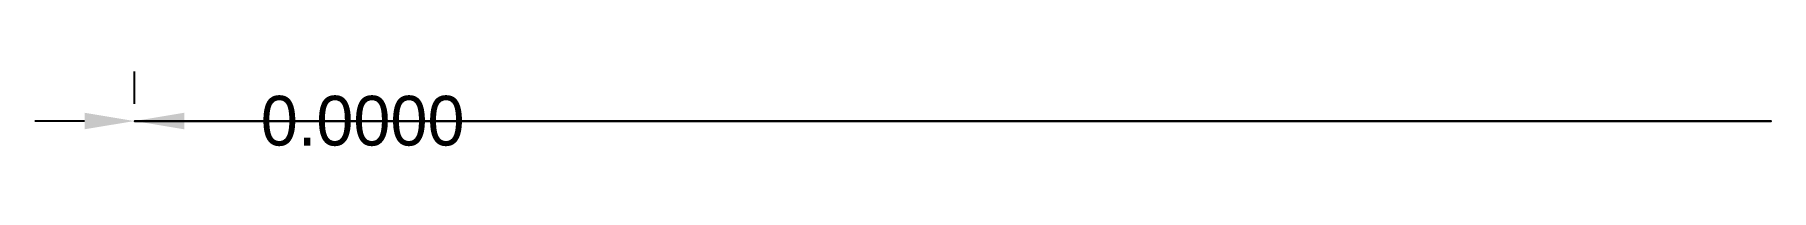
# Model space of a CAD drawing. Header units: inches. Extents: x -3.1 to 24.7, y -0.1 to 23.
# Drawn here: x -3.1 to 3.18, y -0.12 to 0.18 of the extents above.
import ezdxf

# ---------------------------------------------------------------- set-up
doc = ezdxf.new("R2010")
doc.units = ezdxf.units.IN
doc.header["$MEASUREMENT"] = 0
doc.dimstyles.get("Standard").update_dxf_attribs({"dimtxt": 0.18, "dimasz": 0.18, "dimexe": 0.18, "dimexo": 0.0625, "dimgap": 0.09, "dimtad": 0, "dimtih": 1, "dimtoh": 1, "dimdec": 4, "dimzin": 0, "dimdsep": 46, "dimtxsty": 'Standard', "dimcen": 0.09, "dimadec": 0, "dimazin": 0, "dimtfac": 1, "dimtdec": 4, "dimtofl": 0, "dimtmove": 0, "dimatfit": 3, "dimfxl": 1, "dimtolj": 1, "dimtzin": 0, "dimarcsym": 0})

# ---------------------------------------------------------------- blocks, each defined once
blk = doc.blocks.new('*D50')
at = {"color": 0, "lineweight": -2, "transparency": 16777216}
for p, q in [((-2.7399, 0.0625), (-2.7399, 0.18)), ((-2.7399, 0.0625), (-2.7399, 0.18)), ((-2.9199, 0), (-3.0999, 0)), ((-2.5599, 0), (-2.3799, 0))]:
    blk.add_line(p, q, dxfattribs=at)
at = {"color": 0, "transparency": 16777216}
for points in [[(-2.9199, 0.03), (-2.9199, -0.03), (-2.7399, 0)], [(-2.5599, 0.03), (-2.5599, -0.03), (-2.7399, 0)]]:
    blk.add_solid(points, dxfattribs=at)
at = {"layer": 'Defpoints', "color": 0, "transparency": 16777216}
for p in [(-2.7399, 0, 7.4877), (-2.7399, 0, 6.6908), (-2.7399, 0)]:
    blk.add_point(p, dxfattribs=at)
at = {"color": 0, "transparency": 16777216, "insert": (-1.9149, 0), "char_height": 0.18, "attachment_point": 5}
blk.add_mtext('\\A1;0.0000', dxfattribs=at)

msp = doc.modelspace()

# ---------------------------------------------------------------- linework, layer by layer
at = {"extrusion": (0, -1, 0), "flags": 128}
for points in [[(-0.55086, 6.65464), (-0.56894, 6.6908), (-2.73994, 6.6908), (-2.73994, 7.48772), (-0.56894, 7.48772), (-0.65934, 7.2332), (-0.55086, 7.54196), (-0.65934, 7.08856), (-0.65934, 6.962)], [(-0.55086, 7.54196), (-0.56894, 7.48772), (-2.73994, 7.48772), (-2.73994, 6.6908), (-0.56894, 6.6908), (-0.65934, 6.962), (-0.55086, 6.65464), (-0.65934, 7.08856), (-0.65934, 7.2332)], [(-2.28794, 8.66292), (-2.34218, 8.66292)], [(-1.29353, 8.66292), (-1.70938, 8.66292), (-2.0529, 8.66292), (-2.28794, 8.66292)], [(0.66051, 6.3292), (0.76899, 6.40152), (0.98595, 6.65464), (1.00403, 6.6908), (1.09443, 6.962)], [(0.66051, 6.3292), (0.98595, 6.65464), (1.09443, 7.08856), (0.98595, 7.54196)], [(0.98595, 6.65464), (1.09443, 6.962), (1.09443, 7.08856), (1.09443, 7.2332), (0.98595, 7.54196)], [(1.09443, 7.2332), (1.00403, 7.48772), (0.98595, 7.54196)], [(2.77588, 7.48772), (2.77588, 8.66292), (2.72164, 8.66292), (2.4866, 8.66292), (2.14308, 8.66292), (1.72724, 8.66292), (1.72724, 7.48772)], [(3.17503, 6.6908), (3.17503, 7.48772)], [(3.17503, 6.6908), (3.17503, 7.48772)]]:
    msp.add_lwpolyline(points, dxfattribs=at)
for points in [[(-2.34218, 8.66292), (-2.34218, 7.48772), (-2.28794, 8.66292)], [(-2.28794, 7.48772), (-2.28794, 8.66292), (-2.0529, 8.66292)], [(-2.0529, 7.48772), (-2.0529, 8.66292), (-1.70938, 8.66292)], [(-1.70938, 7.48772), (-1.70938, 8.66292), (-1.29353, 8.66292)], [(-1.29353, 8.66292), (-1.29353, 7.48772)], [(-0.55086, 6.65464), (-0.3339, 6.40152), (-0.22542, 6.3292)], [(-0.22542, 7.8674), (-0.3339, 7.79508), (-0.55086, 7.54196)], [(-0.22542, 6.3292), (0.02771, 6.22072), (0.20851, 6.20264)], [(0.20851, 7.97588), (0.02771, 7.9578), (-0.22542, 7.8674)], [(0.66051, 6.3292), (0.20851, 6.20264), (0.40739, 6.22072)], [(0.76899, 7.79508), (0.66051, 7.8674), (0.40739, 7.9578), (0.20851, 7.97588), (0.66051, 7.8674), (0.98595, 7.54196)], [(1.00403, 7.48772), (3.17503, 7.48772)], [(3.17503, 6.6908), (1.00403, 6.6908)], [(2.14308, 8.66292), (1.72724, 8.66292), (1.72724, 7.48772)], [(2.14308, 7.48772), (2.14308, 8.66292), (2.4866, 8.66292)], [(2.4866, 7.48772), (2.4866, 8.66292), (2.72164, 8.66292)], [(2.72164, 7.48772), (2.72164, 8.66292), (2.77588, 8.66292)]]:
    msp.add_lwpolyline(points, close=True, dxfattribs=at)

# ---------------------------------------------------------------- dimensions: what is measured, and where the dimension line sits
dim = msp.add_aligned_dim(p1=(-2.7399417927, 0, 7.4877163015), p2=(-2.7399417927, 0, 6.6908008497), distance=0, dimstyle='Standard')
dim.commit()
dim.dimension.update_dxf_attribs({"geometry": '*D50', "text_midpoint": (-1.9149417927, 0)})

doc.saveas('drawing.dxf')
